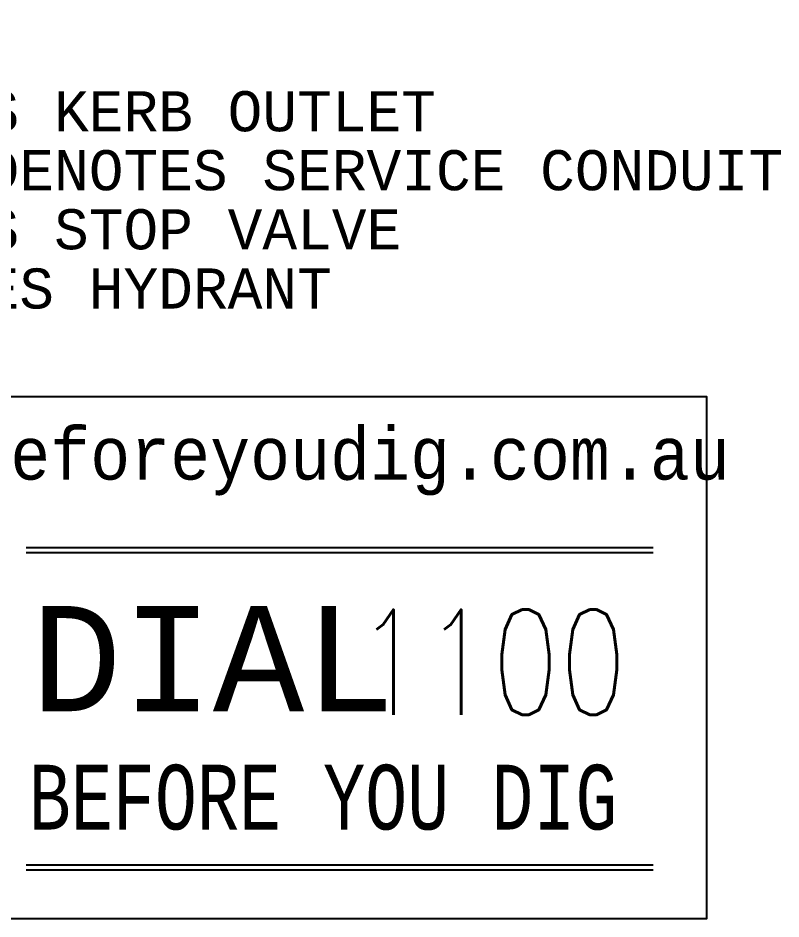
# Model space of a CAD drawing. Extents: x 477 to 783, y 495 to 674.
# Drawn here: x 584.03 to 590.06, y 624.31 to 631.43 of the extents above; entities that cross this region are included whole.
import ezdxf
from ezdxf.enums import TextEntityAlignment as Align

# ---------------------------------------------------------------- set-up
doc = ezdxf.new("R2010")
doc.units = 0
doc.layers.add('11', color=7, linetype='CONTINUOUS')
doc.styles.add('MONOTXT', font='MONOTXT', dxfattribs={"height": 0.2})
doc.styles.add('ROMANS', font='ROMANS', dxfattribs={"height": 0.2})

# ---------------------------------------------------------------- blocks, each defined once
blk = doc.blocks.new('LEGEN1')
at = {"layer": '11', "color": 2, "linetype": 'CONTINUOUS', "style": 'MONOTXT'}
blk.add_text('LEGEND', height=0.317, dxfattribs=at).set_placement((-14.769, 2.78), align=Align.MIDDLE)
for s, p in [('KO: DENOTES KERB OUTLET', (-14.164, 2.365)), ('WC,EC,TC: DENOTES SERVICE CONDUIT', (-14.164, 1.899)), ('SV: DENOTES STOP VALVE', (-14.164, 1.432)), ('HYD: DENOTES HYDRANT', (-14.164, 0.964))]:
    blk.add_text(s, height=0.317, dxfattribs=at).set_placement(p, align=Align.TOP_LEFT)
blk = doc.blocks.new('*O7')
at = {"layer": '11', "color": 1, "linetype": 'CONTINUOUS'}
for p, q in [((-0.956, 0.872), (3.998, 0.872)), ((-0.956, 0.832), (3.998, 0.832)), ((-0.956, -1.636), (3.998, -1.636)), ((-0.956, -1.676), (3.998, -1.676))]:
    blk.add_line(p, q, dxfattribs=at)
at = {"layer": '11', "color": 7, "linetype": 'CONTINUOUS'}
blk.add_lwpolyline([(-4.421, 2.065), (4.421, 2.065), (4.421, -2.065), (-4.421, -2.065), (-4.421, 2.065)], dxfattribs=at)
at = {"layer": '11', "color": 7, "linetype": 'CONTINUOUS', "style": 'MONOTXT'}
for s, height, width, p in [('www.dialbeforeyoudig.com.au', 0.4, 0.9125, (-3.925, 1.408)), ('BEFORE YOU DIG', 0.512, 0.75, (-0.936, -1.358))]:
    blk.add_text(s, height=height, dxfattribs=dict(at, width=width)).set_placement(p)
blk.add_text('DIAL', height=0.832, dxfattribs=at).set_placement((-0.92, -0.423))
at = {"layer": '11', "color": 1, "linetype": 'CONTINUOUS', "style": 'ROMANS', "width": 0.75}
blk.add_text('1100', height=0.832, dxfattribs=at).set_placement((1.652, -0.451))

msp = doc.modelspace()

# ---------------------------------------------------------------- block references
at = {"layer": '11', "color": 2, "linetype": 'CONTINUOUS'}
msp.add_blockref('LEGEN1', (595.187, 628.486), dxfattribs=at)
at = {"layer": '11', "color": 7, "linetype": 'CONTINUOUS'}
msp.add_blockref('*O7', (585.051, 626.373), dxfattribs=at)

doc.saveas('drawing.dxf')
